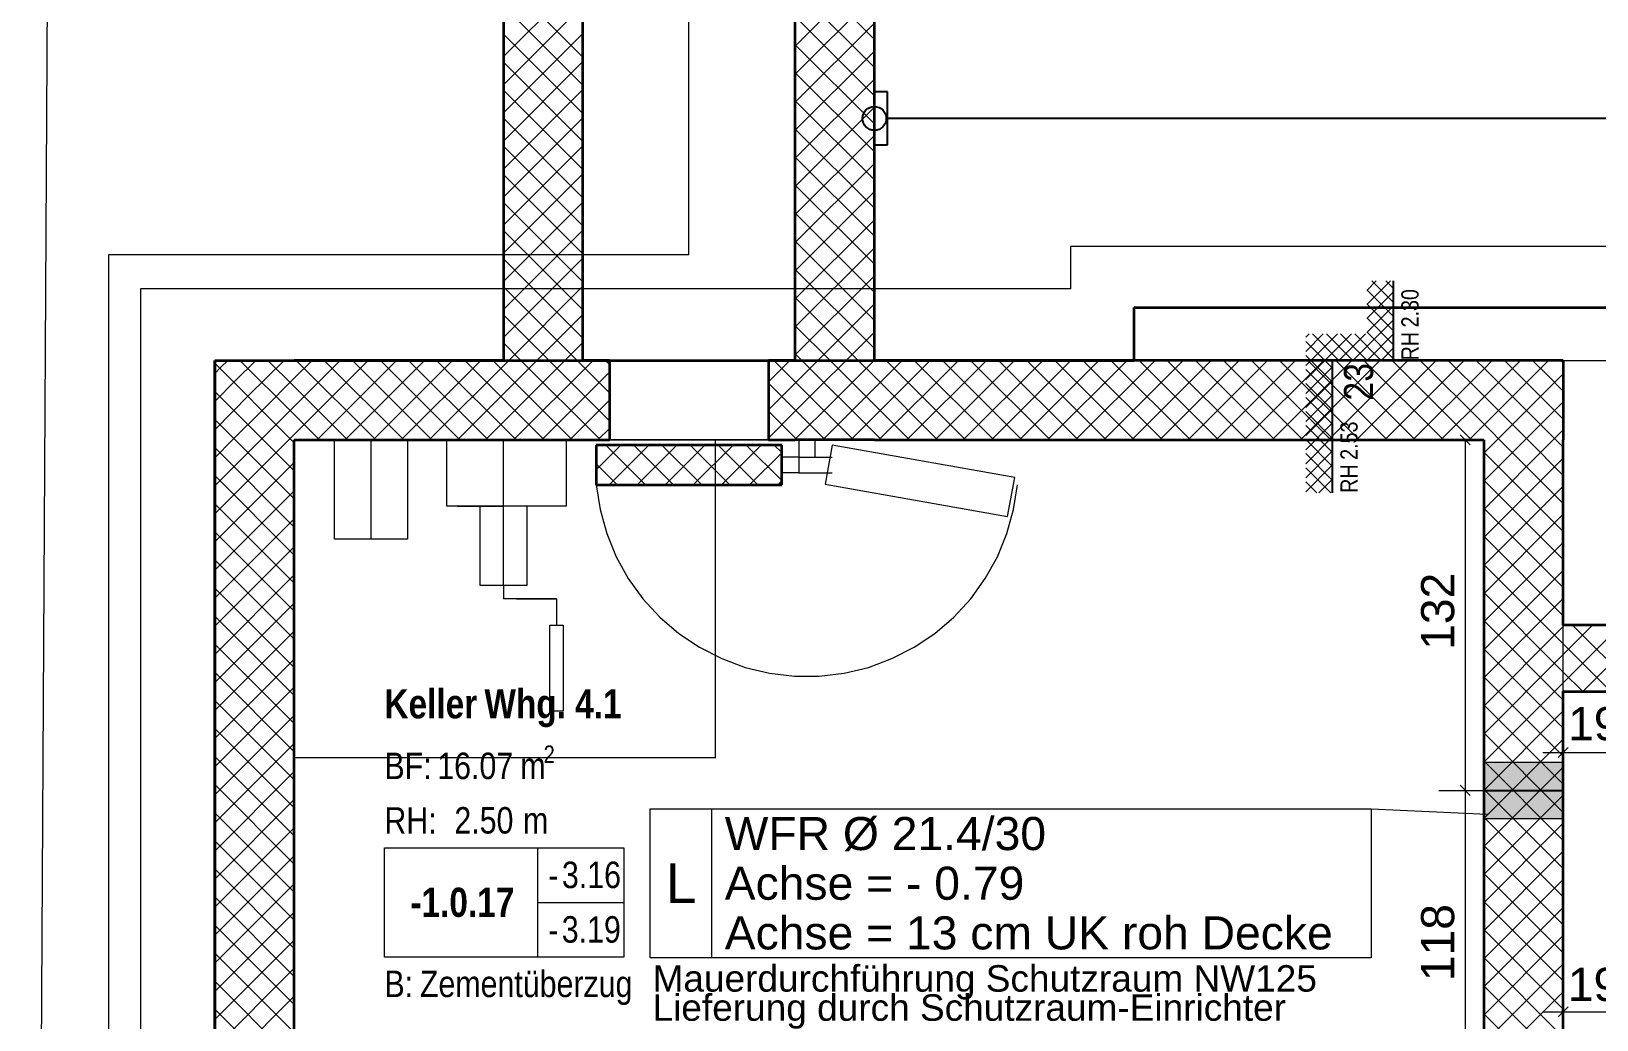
# Model space of a CAD drawing. Extents: x 885 to 2021, y 330 to 1122.
# Drawn here: x 1021.9 to 1140.1, y 699.8 to 774.5 of the extents above; entities that cross this region are included whole.
import ezdxf
from ezdxf.lldxf.tags import DXFTag

# ---------------------------------------------------------------- set-up
doc = ezdxf.new("R2010")
doc.units = 0
doc.layers.get('0').update_dxf_attribs({"lineweight": 18})
for name, color, linetype, lineweight in [('000 Kataster Abbruch', 7, 'Continuous', 25), ('005 Türen_Tore Neu', 7, 'Continuous', 25), ('010 Aussenwände Bauteilschraffuren Neu', 7, 'Continuous', 25), ('010 Aussenwände Neu', 7, 'Continuous', 25), ('010 Fenster Neu', 7, 'Continuous', 25), ('015 Innenwände Bauteilschraffuren Neu', 7, 'Continuous', 25), ('015 Innenwände Neu', 7, 'Continuous', 25), ('027 Oberhalb Neu', 7, 'Continuous', 25), ('030 Bodenaufbauten Neu', 7, 'Continuous', 25), ('035 Decken Neu', 7, 'Continuous', 25), ('080 Raum Innen Kontur Neu', 7, 'Continuous', 25), ('080 Raum Innen Text Neu', 7, 'Continuous', 25), ('080 Raum Innen Textrahmen Neu', 7, 'Continuous', 25), ('160 Beschriftungen Ausführung Neu', 7, 'Continuous', 25)]:
    doc.layers.add(name, color=color, linetype=linetype, lineweight=lineweight)
for name, color, linetype, lineweight, true_color in [('A_Durchbruchbeschriftung', 7, 'Continuous', 18, 0x008080), ('A_Mass_Aussparungen', 7, 'Continuous', 18, 0x0080ff), ('A_Wanddurchbruch', 7, 'Continuous', 18, 0x008080), ('S_Regenwasser_Einlage@DELETE-EINSTRICH', 7, 'fein_strichliert-A0T8DHYQAL', 25, 0x0066cc), ('S_Schmutzwasser_Einlage', 7, 'fein_strichliert-A0T8DHYQAL', 25, 0xcc6600)]:
    doc.layers.add(name, color=color, linetype=linetype, lineweight=lineweight, true_color=true_color)
doc.styles.get("Standard").update_dxf_attribs({"font": 'arial.ttf'})
tags = doc.linetypes.add('fein_strichliert-A0T8DHYQAL', pattern=[4, 1, -2, 1]).pattern_tags.tags
tags[8:9] = [DXFTag(74, 4), DXFTag(75, 0), DXFTag(340, '0'), DXFTag(46, 0.0), DXFTag(50, 0.0), DXFTag(44, 0.0), DXFTag(45, 0.0)]
tags[6:7] = [DXFTag(74, 4), DXFTag(75, 0), DXFTag(340, '0'), DXFTag(46, 0.0), DXFTag(50, 0.0), DXFTag(44, 0.0), DXFTag(45, 0.0)]
tags[4:5] = [DXFTag(74, 4), DXFTag(75, 0), DXFTag(340, '0'), DXFTag(46, 0.0), DXFTag(50, 0.0), DXFTag(44, 0.0), DXFTag(45, 0.0)]
tags = doc.linetypes.add('Strich 1_0.5mm', pattern=[0.0055, 0.005, -0.0005]).pattern_tags.tags
tags[6:7] = [DXFTag(74, 4), DXFTag(75, 0), DXFTag(340, '0'), DXFTag(46, 1.0), DXFTag(50, 0.0), DXFTag(44, 0.0), DXFTag(45, 0.0)]
tags[4:5] = [DXFTag(74, 4), DXFTag(75, 0), DXFTag(340, '0'), DXFTag(46, 1.0), DXFTag(50, 0.0), DXFTag(44, 0.0), DXFTag(45, 0.0)]
tags = doc.linetypes.add('Strich 2_1mm', pattern=[0.003, 0.002, -0.001]).pattern_tags.tags
tags[6:7] = [DXFTag(74, 4), DXFTag(75, 0), DXFTag(340, '0'), DXFTag(46, 1.0), DXFTag(50, 0.0), DXFTag(44, 0.0), DXFTag(45, 0.0)]
tags[4:5] = [DXFTag(74, 4), DXFTag(75, 0), DXFTag(340, '0'), DXFTag(46, 1.0), DXFTag(50, 0.0), DXFTag(44, 0.0), DXFTag(45, 0.0)]
tags = doc.linetypes.add('Strichpunkt 3_1_1mm Achsen', pattern=[0.005, 0.003, -0.001, 0, -0.001]).pattern_tags.tags
tags[10:11] = [DXFTag(74, 4), DXFTag(75, 0), DXFTag(340, '0'), DXFTag(46, 1.0), DXFTag(50, 0.0), DXFTag(44, 0.0), DXFTag(45, 0.0)]
tags[8:9] = [DXFTag(74, 4), DXFTag(75, 0), DXFTag(340, '0'), DXFTag(46, 1.0), DXFTag(50, 0.0), DXFTag(44, 0.0), DXFTag(45, 0.0)]
tags[6:7] = [DXFTag(74, 4), DXFTag(75, 0), DXFTag(340, '0'), DXFTag(46, 1.0), DXFTag(50, 0.0), DXFTag(44, 0.0), DXFTag(45, 0.0)]
tags[4:5] = [DXFTag(74, 4), DXFTag(75, 0), DXFTag(340, '0'), DXFTag(46, 1.0), DXFTag(50, 0.0), DXFTag(44, 0.0), DXFTag(45, 0.0)]
tags = doc.linetypes.add('STRICHPUNKT2', pattern=[12.7, 6.35, -3.175, 0, -3.175]).pattern_tags.tags
tags[10:11] = [DXFTag(74, 4), DXFTag(75, 0), DXFTag(340, '0'), DXFTag(46, 0.0), DXFTag(50, 0.0), DXFTag(44, 0.0), DXFTag(45, 0.0)]
tags[8:9] = [DXFTag(74, 4), DXFTag(75, 0), DXFTag(340, '0'), DXFTag(46, 0.0), DXFTag(50, 0.0), DXFTag(44, 0.0), DXFTag(45, 0.0)]
tags[6:7] = [DXFTag(74, 4), DXFTag(75, 0), DXFTag(340, '0'), DXFTag(46, 0.0), DXFTag(50, 0.0), DXFTag(44, 0.0), DXFTag(45, 0.0)]
tags[4:5] = [DXFTag(74, 4), DXFTag(75, 0), DXFTag(340, '0'), DXFTag(46, 0.0), DXFTag(50, 0.0), DXFTag(44, 0.0), DXFTag(45, 0.0)]
tags = doc.linetypes.add('Unsichtbare Linie', pattern='A,0,[1,5773_032 -1.UG1.shx,S=10,R=0,X=0,Y=0],-10,0', length=10).pattern_tags.tags
tags[14:15] = [DXFTag(74, 4), DXFTag(75, 0), DXFTag(340, '0'), DXFTag(46, 1.0), DXFTag(50, 0.0), DXFTag(44, 0.0), DXFTag(45, 0.0)]
tags[12:13] = [DXFTag(74, 4), DXFTag(75, 0), DXFTag(340, '0'), DXFTag(46, 1.0), DXFTag(50, 0.0), DXFTag(44, 0.0), DXFTag(45, 0.0)]

# ---------------------------------------------------------------- blocks, each defined once
blk = doc.blocks.new('Referenz-A0T8DHYSAL', base_point=(1035.58, 400))
at = {"layer": 'S_Regenwasser_Einlage@DELETE-EINSTRICH', "color": 0, "linetype": 'fein_strichliert-A0T8DHYQAL', "lineweight": -2, "ltscale": 0.25}
blk.add_line((1311.94, 767.88), (1086.48, 767.88), dxfattribs=at)
blk.add_circle((1085.58, 767.88), 0.9, dxfattribs=at)
at = {"layer": 'S_Schmutzwasser_Einlage', "color": 0, "linetype": 'fein_strichliert-A0T8DHYQAL', "lineweight": -2, "ltscale": 0.25}
for p, q in [((1085.58, 765.88), (1085.58, 769.88)), ((1086.58, 769.88), (1085.58, 769.88)), ((1086.58, 765.88), (1086.58, 769.88)), ((1085.58, 765.88), (1086.58, 765.88))]:
    blk.add_line(p, q, dxfattribs=at)
blk = doc.blocks.new('Referenz-A0T8DHYUAL', base_point=(896.59, 372.19))
at = {"layer": '000 Kataster Abbruch', "color": 0, "linetype": 'Strich 2_1mm', "lineweight": 13, "ltscale": 0.002197}
blk.add_line((1023.16, 782.83), (1021.93, 566.61), dxfattribs=at)
at = {"layer": '005 Türen_Tore Neu', "color": 0, "linetype": 'Strich 2_1mm', "lineweight": 13, "ltscale": 0.0169}
for p, q in [((1041.78, 719.6), (1041.78, 743.6)), ((1073.58, 719.6), (1073.58, 743.6)), ((1073.58, 719.6), (1041.78, 719.6))]:
    blk.add_line(p, q, dxfattribs=at)
at = {"layer": '005 Türen_Tore Neu', "color": 0, "linetype": 'Strichpunkt 3_1_1mm Achsen', "lineweight": 13, "ltscale": 0.0169}
for p, q in [((1044.83, 736.1), (1044.83, 743.6)), ((1050.33, 743.6), (1050.33, 736.1)), ((1053.31, 738.6), (1053.31, 743.6)), ((1062.31, 743.6), (1062.31, 738.6)), ((1062.31, 738.6), (1053.31, 738.6)), ((1054.08, 738.6), (1057.58, 738.6)), ((1055.83, 732.6), (1055.83, 738.6)), ((1059.33, 738.6), (1059.33, 732.6)), ((1050.33, 736.1), (1044.83, 736.1)), ((1059.33, 732.6), (1055.83, 732.6)), ((1057.58, 732.6), (1057.58, 731.6)), ((1061.58, 731.6), (1057.58, 731.6)), ((1058.56, 731.6), (1061.58, 731.6)), ((1061.58, 731.6), (1061.58, 729.6)), ((1061.08, 729.6), (1062.08, 729.6)), ((1061.08, 723.1), (1061.08, 729.6)), ((1062.08, 729.6), (1062.08, 723.1)), ((1062.08, 723.1), (1061.08, 723.1))]:
    blk.add_line(p, q, dxfattribs=at)
at = {"layer": '005 Türen_Tore Neu', "color": 0, "lineweight": 13}
for p, q in [((1047.58, 736.1), (1047.58, 743.6)), ((1057.58, 732.6), (1057.58, 743.6)), ((1079.88, 743.6), (1079.88, 741.1)), ((1081.08, 743.6), (1081.08, 742.3)), ((1079.88, 742.3), (1082.38, 742.3)), ((1082.38, 743.2), (1081.86, 740.25)), ((1096.17, 740.77), (1082.38, 743.2)), ((1079.88, 741.1), (1082.38, 741.1)), ((1081.86, 740.25), (1095.64, 737.82)), ((1095.64, 737.82), (1096.17, 740.77))]:
    blk.add_line(p, q, dxfattribs=at)
at = {"layer": '005 Türen_Tore Neu', "color": 0, "linetype": 'Strich 1_0.5mm', "lineweight": 13, "ltscale": 0.0169}
for p, q in [((1078.58, 743.2), (1064.58, 743.2)), ((1064.58, 743.2), (1064.58, 740.2)), ((1078.58, 740.2), (1078.58, 743.2)), ((1079.88, 742.3), (1078.58, 742.3)), ((1079.88, 741.1), (1078.58, 741.1)), ((1064.58, 740.2), (1078.58, 740.2))]:
    blk.add_line(p, q, dxfattribs=at)
at = {"layer": '005 Türen_Tore Neu', "color": 0, "linetype": 'Strich 1_0.5mm', "lineweight": 13, "ltscale": 0.002197}
for p, q in [((1064.58, 740.2), (1064.87, 738.34)), ((1096.09, 738.34), (1096.38, 740.2)), ((1064.87, 738.34), (1065.37, 736.52)), ((1095.59, 736.52), (1096.09, 738.34)), ((1065.37, 736.52), (1066.09, 734.78)), ((1094.87, 734.78), (1095.59, 736.52)), ((1066.09, 734.78), (1067, 733.13)), ((1093.95, 733.13), (1094.87, 734.78)), ((1067, 733.13), (1068.11, 731.6)), ((1092.85, 731.6), (1093.95, 733.13)), ((1068.11, 731.6), (1069.38, 730.21)), ((1091.57, 730.21), (1092.85, 731.6)), ((1069.38, 730.21), (1070.82, 728.99)), ((1090.14, 728.99), (1091.57, 730.21)), ((1070.82, 728.99), (1072.38, 727.94)), ((1088.57, 727.94), (1090.14, 728.99)), ((1072.38, 727.94), (1074.06, 727.08)), ((1074.06, 727.08), (1075.83, 726.42)), ((1085.13, 726.42), (1086.9, 727.08)), ((1086.9, 727.08), (1088.57, 727.94)), ((1075.83, 726.42), (1077.66, 725.98)), ((1077.66, 725.98), (1079.54, 725.76)), ((1079.54, 725.76), (1081.42, 725.76)), ((1081.42, 725.76), (1083.29, 725.98)), ((1083.29, 725.98), (1085.13, 726.42))]:
    blk.add_line(p, q, dxfattribs=at)
at = {"layer": '010 Aussenwände Bauteilschraffuren Neu', "color": 0, "linetype": 'Continuous', "lineweight": 0, "ltscale": 0.0169}
for p, q in [((1085.58, 773.83), (1079.58, 779.83)), ((1079.58, 773.32), (1085.58, 779.32)), ((1057.58, 772.54), (1063.58, 778.54)), ((1063.58, 772.5), (1057.58, 778.5)), ((1085.58, 771.71), (1079.58, 777.71)), ((1079.58, 771.2), (1085.58, 777.2)), ((1057.58, 770.41), (1063.58, 776.41)), ((1063.58, 770.38), (1057.58, 776.38)), ((1085.58, 769.59), (1079.58, 775.59)), ((1057.58, 768.29), (1063.58, 774.29)), ((1063.58, 768.25), (1057.58, 774.25)), ((1079.58, 769.08), (1085.58, 775.08)), ((1085.58, 767.47), (1079.58, 773.47)), ((1079.58, 766.96), (1085.58, 772.96)), ((1057.58, 766.17), (1063.58, 772.17)), ((1063.58, 766.13), (1057.58, 772.13)), ((1085.58, 765.35), (1079.58, 771.35)), ((1079.58, 764.84), (1085.58, 770.84)), ((1057.58, 764.05), (1063.58, 770.05)), ((1063.58, 764.01), (1057.58, 770.01)), ((1085.58, 763.23), (1079.58, 769.23)), ((1079.58, 762.72), (1085.58, 768.72)), ((1057.58, 761.93), (1063.58, 767.93)), ((1063.58, 761.89), (1057.58, 767.89)), ((1085.58, 761.1), (1079.58, 767.1)), ((1057.58, 759.81), (1063.58, 765.81)), ((1079.58, 760.59), (1085.58, 766.59)), ((1063.58, 759.77), (1057.58, 765.77)), ((1085.58, 758.98), (1079.58, 764.98)), ((1057.58, 757.69), (1063.58, 763.69)), ((1063.58, 757.65), (1057.58, 763.65)), ((1079.58, 758.47), (1085.58, 764.47)), ((1085.58, 756.86), (1079.58, 762.86)), ((1079.58, 756.35), (1085.58, 762.35)), ((1057.58, 755.56), (1063.58, 761.56)), ((1063.58, 755.53), (1057.58, 761.53)), ((1085.58, 754.74), (1079.58, 760.74)), ((1079.58, 754.23), (1085.58, 760.23)), ((1057.58, 753.44), (1063.58, 759.44)), ((1063.58, 753.41), (1057.58, 759.41)), ((1085.58, 752.62), (1079.58, 758.62)), ((1079.58, 752.11), (1085.58, 758.11)), ((1057.58, 751.32), (1063.58, 757.32)), ((1063.58, 751.28), (1057.58, 757.28)), ((1085.58, 750.5), (1079.58, 756.5)), ((1063.14, 749.6), (1057.58, 755.16)), ((1057.98, 749.6), (1063.58, 755.2)), ((1079.58, 749.99), (1085.58, 755.99)), ((1084.35, 749.6), (1079.58, 754.38)), ((1061.02, 749.6), (1057.58, 753.04)), ((1060.1, 749.6), (1063.58, 753.08)), ((1081.31, 749.6), (1085.58, 753.87)), ((1082.23, 749.6), (1079.58, 752.25)), ((1083.44, 749.6), (1085.58, 751.74)), ((1058.9, 749.6), (1057.58, 750.92)), ((1062.22, 749.6), (1063.58, 750.96)), ((1041.56, 743.6), (1035.78, 749.39)), ((1036.27, 749.11), (1036.77, 749.6)), ((1037.33, 748.05), (1038.89, 749.6)), ((1041.78, 745.51), (1037.68, 749.6)), ((1038.39, 746.99), (1041.01, 749.6)), ((1041.78, 747.63), (1039.8, 749.6)), ((1041.78, 748.25), (1043.13, 749.6)), ((1041.78, 746.13), (1045.25, 749.6)), ((1041.78, 744.01), (1047.37, 749.6)), ((1047.93, 743.6), (1041.93, 749.6)), ((1043.5, 743.6), (1049.5, 749.6)), ((1050.05, 743.6), (1044.05, 749.6)), ((1045.62, 743.6), (1051.62, 749.6)), ((1052.17, 743.6), (1046.17, 749.6)), ((1047.74, 743.6), (1053.74, 749.6)), ((1054.29, 743.6), (1048.29, 749.6)), ((1049.86, 743.6), (1055.86, 749.6)), ((1056.41, 743.6), (1050.41, 749.6)), ((1051.98, 743.6), (1057.98, 749.6)), ((1058.53, 743.6), (1052.53, 749.6)), ((1054.1, 743.6), (1060.1, 749.6)), ((1060.65, 743.6), (1054.65, 749.6)), ((1056.22, 743.6), (1062.22, 749.6)), ((1062.77, 743.6), (1056.77, 749.6)), ((1058.34, 743.6), (1064.34, 749.6)), ((1064.9, 743.6), (1058.9, 749.6)), ((1065.58, 745.04), (1061.02, 749.6)), ((1065.58, 747.16), (1063.14, 749.6)), ((1065.58, 749.28), (1065.26, 749.6)), ((1077.58, 747.99), (1079.19, 749.6)), ((1079.58, 748.01), (1077.99, 749.6)), ((1080.11, 749.6), (1079.58, 750.13)), ((1085.58, 744.13), (1080.11, 749.6)), ((1080.45, 748.73), (1081.31, 749.6)), ((1081.51, 747.67), (1083.44, 749.6)), ((1085.58, 746.25), (1082.23, 749.6)), ((1082.57, 746.61), (1085.56, 749.6)), ((1085.58, 748.38), (1084.35, 749.6)), ((1085.56, 749.6), (1085.58, 749.62)), ((1035.78, 748.61), (1036.27, 749.11)), ((1039.45, 745.93), (1041.78, 748.25)), ((1060.47, 743.6), (1065.58, 748.72)), ((1079.58, 747.87), (1080.45, 748.73)), ((1035.78, 746.49), (1037.33, 748.05)), ((1039.44, 743.6), (1035.78, 747.26)), ((1035.78, 744.37), (1038.39, 746.99)), ((1045.8, 743.6), (1041.78, 747.63)), ((1079.58, 745.89), (1077.58, 747.89)), ((1077.58, 745.87), (1079.58, 747.87)), ((1083.99, 743.6), (1079.58, 748.01)), ((1079.58, 745.74), (1081.51, 747.67)), ((1083.63, 745.55), (1085.58, 747.5)), ((1037.13, 743.6), (1039.45, 745.93)), ((1040.52, 744.87), (1041.78, 746.13)), ((1062.59, 743.6), (1065.58, 746.59)), ((1079.58, 743.77), (1077.58, 745.77)), ((1077.58, 743.74), (1079.58, 745.74)), ((1079.58, 743.62), (1082.57, 746.61)), ((1081.87, 743.6), (1079.58, 745.89)), ((1037.32, 743.6), (1035.78, 745.14)), ((1039.25, 743.6), (1040.52, 744.87)), ((1043.68, 743.6), (1041.78, 745.51)), ((1081.68, 743.6), (1083.63, 745.55)), ((1084.69, 744.49), (1085.58, 745.38)), ((1035.78, 742.25), (1037.13, 743.6)), ((1035.78, 740.13), (1039.25, 743.6)), ((1035.78, 738.01), (1041.37, 743.6)), ((1041.78, 739.14), (1037.32, 743.6)), ((1041.78, 741.26), (1039.44, 743.6)), ((1041.37, 743.6), (1041.58, 743.81)), ((1041.78, 743.39), (1041.56, 743.6)), ((1041.58, 743.81), (1041.78, 744.01)), ((1064.71, 743.6), (1065.58, 744.47)), ((1077.62, 743.6), (1077.58, 743.65)), ((1079.56, 743.6), (1079.58, 743.62)), ((1079.74, 743.6), (1079.58, 743.77)), ((1083.8, 743.6), (1084.69, 744.49)), ((1041.78, 737.02), (1035.78, 743.02)), ((1064.58, 741.35), (1066.43, 743.2)), ((1068.3, 740.2), (1065.3, 743.2)), ((1065.55, 740.2), (1068.55, 743.2)), ((1070.42, 740.2), (1067.42, 743.2)), ((1067.67, 740.2), (1070.67, 743.2)), ((1072.54, 740.2), (1069.54, 743.2)), ((1069.79, 740.2), (1072.79, 743.2)), ((1074.66, 740.2), (1071.66, 743.2)), ((1071.91, 740.2), (1074.91, 743.2)), ((1076.78, 740.2), (1073.78, 743.2)), ((1074.04, 740.2), (1077.04, 743.2)), ((1078.58, 740.53), (1075.9, 743.2)), ((1076.16, 740.2), (1078.58, 742.62)), ((1078.58, 742.65), (1078.02, 743.2)), ((1035.78, 735.89), (1041.78, 741.89)), ((1066.17, 740.2), (1064.58, 741.8)), ((1041.78, 734.9), (1035.78, 740.9)), ((1078.28, 740.2), (1078.58, 740.5)), ((1035.78, 733.76), (1041.78, 739.76)), ((1041.78, 732.78), (1035.78, 738.78)), ((1035.78, 731.64), (1041.78, 737.64)), ((1041.78, 730.66), (1035.78, 736.66)), ((1035.78, 729.52), (1041.78, 735.52)), ((1041.78, 728.54), (1035.78, 734.54)), ((1035.78, 727.4), (1041.78, 733.4)), ((1041.78, 726.41), (1035.78, 732.41)), ((1035.78, 725.28), (1041.78, 731.28)), ((1041.78, 724.29), (1035.78, 730.29)), ((1035.78, 723.16), (1041.78, 729.16)), ((1041.78, 722.17), (1035.78, 728.17)), ((1035.78, 721.04), (1041.78, 727.04)), ((1041.78, 720.05), (1035.78, 726.05)), ((1035.78, 718.92), (1041.78, 724.92)), ((1041.78, 717.93), (1035.78, 723.93)), ((1035.78, 716.79), (1041.78, 722.79)), ((1041.78, 715.81), (1035.78, 721.81)), ((1035.78, 714.67), (1041.78, 720.67)), ((1041.78, 713.69), (1035.78, 719.69)), ((1035.78, 712.55), (1041.78, 718.55)), ((1041.78, 711.57), (1035.78, 717.57)), ((1035.78, 710.43), (1041.78, 716.43)), ((1041.78, 709.44), (1035.78, 715.44)), ((1035.78, 708.31), (1041.78, 714.31)), ((1041.78, 707.32), (1035.78, 713.32)), ((1035.78, 706.19), (1041.78, 712.19)), ((1041.78, 705.2), (1035.78, 711.2)), ((1035.78, 704.07), (1041.78, 710.07)), ((1041.78, 703.08), (1035.78, 709.08)), ((1035.78, 701.94), (1041.78, 707.94)), ((1041.78, 700.96), (1035.78, 706.96)), ((1035.78, 699.82), (1041.78, 705.82)), ((1041.78, 698.84), (1035.78, 704.84)), ((1035.78, 697.7), (1041.78, 703.7)), ((1041.78, 696.72), (1035.78, 702.72)), ((1035.78, 695.58), (1041.78, 701.58)), ((1041.78, 694.6), (1035.78, 700.6))]:
    blk.add_line(p, q, dxfattribs=at)
at = {"layer": '010 Aussenwände Neu', "color": 0, "lineweight": 35}
for p, q in [((1057.58, 837.6), (1057.58, 749.6)), ((1085.58, 749.6), (1085.58, 832.6)), ((1063.58, 749.6), (1063.58, 831.6)), ((1079.58, 831.6), (1079.58, 749.6)), ((1035.78, 749.6), (1041.78, 749.6)), ((1035.78, 749.6), (1035.78, 476.6)), ((1057.58, 749.6), (1041.78, 749.6)), ((1065.58, 749.6), (1063.58, 749.6)), ((1065.58, 749.6), (1065.58, 743.6)), ((1077.58, 749.6), (1077.58, 743.6)), ((1079.58, 749.6), (1077.58, 749.6)), ((1041.78, 580.6), (1041.78, 743.6)), ((1041.78, 743.6), (1065.58, 743.6)), ((1077.58, 743.6), (1079.58, 743.6)), ((1085.58, 743.6), (1079.58, 743.6)), ((1064.58, 743.2), (1064.58, 740.2)), ((1078.58, 743.2), (1064.58, 743.2)), ((1078.58, 740.2), (1078.58, 743.2)), ((1064.58, 740.2), (1078.58, 740.2))]:
    blk.add_line(p, q, dxfattribs=at)
at = {"layer": '010 Aussenwände Neu', "color": 0, "linetype": 'Unsichtbare Linie', "lineweight": 13, "ltscale": 0.0169}
for p, q in [((1057.58, 749.6), (1057.58, 811.6)), ((1079.58, 811.6), (1079.58, 749.6)), ((1079.58, 749.6), (1057.58, 749.6))]:
    blk.add_line(p, q, dxfattribs=at)
at = {"layer": '010 Aussenwände Neu', "color": 0, "linetype": 'Strichpunkt 3_1_1mm Achsen', "lineweight": 13, "ltscale": 0.0169}
for p, q in [((1057.58, 749.6), (1057.58, 811.6)), ((1079.58, 811.6), (1079.58, 749.6)), ((1079.58, 749.6), (1057.58, 749.6))]:
    blk.add_line(p, q, dxfattribs=at)
at = {"layer": '010 Fenster Neu', "color": 0, "lineweight": 35}
for p, q in [((1065.58, 749.6), (1065.58, 743.6)), ((1077.58, 749.6), (1077.58, 743.6))]:
    blk.add_line(p, q, dxfattribs=at)
at = {"layer": '010 Fenster Neu', "color": 0, "lineweight": 18}
for p, q in [((1077.58, 749.6), (1065.58, 749.6)), ((1077.58, 743.6), (1065.58, 743.6))]:
    blk.add_line(p, q, dxfattribs=at)
at = {"layer": '015 Innenwände Bauteilschraffuren Neu', "color": 0, "linetype": 'Continuous', "lineweight": 0, "ltscale": 0.0169}
for p, q in [((1085.58, 747.5), (1087.68, 749.6)), ((1085.58, 745.38), (1089.8, 749.6)), ((1085.92, 743.6), (1091.92, 749.6)), ((1092.47, 743.6), (1086.47, 749.6)), ((1088.04, 743.6), (1094.04, 749.6)), ((1094.59, 743.6), (1088.59, 749.6)), ((1090.16, 743.6), (1096.16, 749.6)), ((1096.72, 743.6), (1090.72, 749.6)), ((1092.29, 743.6), (1098.29, 749.6)), ((1098.84, 743.6), (1092.84, 749.6)), ((1094.41, 743.6), (1100.41, 749.6)), ((1100.96, 743.6), (1094.96, 749.6)), ((1096.53, 743.6), (1102.53, 749.6)), ((1103.08, 743.6), (1097.08, 749.6)), ((1098.65, 743.6), (1104.65, 749.6)), ((1105.2, 743.6), (1099.2, 749.6)), ((1100.77, 743.6), (1106.77, 749.6)), ((1107.32, 743.6), (1101.32, 749.6)), ((1102.89, 743.6), (1108.89, 749.6)), ((1109.44, 743.6), (1103.44, 749.6)), ((1105.01, 743.6), (1111.01, 749.6)), ((1111.56, 743.6), (1105.56, 749.6)), ((1107.13, 743.6), (1113.13, 749.6)), ((1113.69, 743.6), (1107.69, 749.6)), ((1109.26, 743.6), (1115.26, 749.6)), ((1115.81, 743.6), (1109.81, 749.6)), ((1111.38, 743.6), (1117.38, 749.6)), ((1117.93, 743.6), (1111.93, 749.6)), ((1113.5, 743.6), (1119.5, 749.6)), ((1120.05, 743.6), (1114.05, 749.6)), ((1115.62, 743.6), (1121.62, 749.6)), ((1122.17, 743.6), (1116.17, 749.6)), ((1117.74, 743.6), (1123.74, 749.6)), ((1124.29, 743.6), (1118.29, 749.6)), ((1119.86, 743.6), (1125.86, 749.6)), ((1126.41, 743.6), (1120.41, 749.6)), ((1121.98, 743.6), (1127.98, 749.6)), ((1128.54, 743.6), (1122.54, 749.6)), ((1124.11, 743.6), (1130.11, 749.6)), ((1130.66, 743.6), (1124.66, 749.6)), ((1131.58, 744.8), (1126.78, 749.6)), ((1131.58, 746.92), (1128.9, 749.6)), ((1131.58, 749.04), (1131.02, 749.6)), ((1131.58, 748.95), (1132.23, 749.6)), ((1131.58, 746.83), (1134.35, 749.6)), ((1131.58, 744.71), (1136.47, 749.6)), ((1135.36, 747.38), (1133.14, 749.6)), ((1136.42, 748.45), (1135.26, 749.6)), ((1137.48, 749.51), (1137.38, 749.6)), ((1137.58, 749.41), (1137.48, 749.51)), ((1090.35, 743.6), (1085.58, 748.38)), ((1126.23, 743.6), (1131.58, 748.95)), ((1134.3, 746.32), (1131.58, 749.04)), ((1132.59, 743.6), (1137.58, 748.59)), ((1137.58, 747.29), (1136.42, 748.45)), ((1133.24, 745.26), (1131.58, 746.92)), ((1137.58, 745.17), (1135.36, 747.38)), ((1088.23, 743.6), (1085.58, 746.25)), ((1128.35, 743.6), (1131.58, 746.83)), ((1137.02, 743.6), (1134.3, 746.32)), ((1134.71, 743.6), (1137.58, 746.47)), ((1130.47, 743.6), (1131.58, 744.71)), ((1132.18, 744.2), (1131.58, 744.8)), ((1134.9, 743.6), (1133.24, 745.26)), ((1086.11, 743.6), (1085.58, 744.13)), ((1131.58, 742.59), (1132.59, 743.6)), ((1131.58, 740.47), (1134.71, 743.6)), ((1131.58, 738.35), (1136.83, 743.6)), ((1132.78, 743.6), (1132.18, 744.2)), ((1137.58, 738.8), (1132.78, 743.6)), ((1137.58, 740.92), (1134.9, 743.6)), ((1136.83, 743.6), (1137.58, 744.35)), ((1137.58, 743.04), (1137.02, 743.6)), ((1137.58, 736.68), (1131.58, 742.68)), ((1131.58, 736.23), (1137.58, 742.23)), ((1137.58, 734.56), (1131.58, 740.56)), ((1131.58, 734.11), (1137.58, 740.11)), ((1137.58, 732.44), (1131.58, 738.44)), ((1131.58, 731.98), (1137.58, 737.98)), ((1137.58, 730.32), (1131.58, 736.32)), ((1131.58, 729.86), (1137.58, 735.86)), ((1137.58, 728.2), (1131.58, 734.2)), ((1131.58, 727.74), (1137.58, 733.74)), ((1137.58, 726.07), (1131.58, 732.07)), ((1131.58, 725.62), (1137.58, 731.62)), ((1137.58, 723.95), (1131.58, 729.95)), ((1131.58, 723.5), (1137.58, 729.5)), ((1137.58, 729.5), (1137.68, 729.6)), ((1137.58, 727.38), (1139.8, 729.6)), ((1137.58, 725.26), (1141.93, 729.6)), ((1143.29, 724.6), (1138.29, 729.6)), ((1139.05, 724.6), (1144.05, 729.6)), ((1141.17, 724.6), (1137.58, 728.2)), ((1137.58, 721.83), (1131.58, 727.83)), ((1131.58, 721.38), (1137.58, 727.38)), ((1137.58, 719.71), (1131.58, 725.71)), ((1139.05, 724.6), (1137.58, 726.07)), ((1131.58, 719.26), (1137.58, 725.26)), ((1137.58, 717.59), (1131.58, 723.59)), ((1131.58, 717.13), (1137.58, 723.13)), ((1137.58, 715.47), (1131.58, 721.47)), ((1131.58, 715.01), (1137.58, 721.01)), ((1137.58, 713.35), (1131.58, 719.35)), ((1131.58, 712.89), (1137.58, 718.89)), ((1137.58, 711.23), (1131.58, 717.23)), ((1131.58, 710.77), (1137.58, 716.77)), ((1137.58, 709.1), (1131.58, 715.1)), ((1131.58, 708.65), (1137.58, 714.65)), ((1137.58, 706.98), (1131.58, 712.98)), ((1131.58, 706.53), (1137.58, 712.53)), ((1137.58, 704.86), (1131.58, 710.86)), ((1131.58, 704.41), (1137.58, 710.41)), ((1137.58, 702.74), (1131.58, 708.74)), ((1131.58, 702.29), (1137.58, 708.29)), ((1137.58, 700.62), (1131.58, 706.62)), ((1131.58, 700.16), (1137.58, 706.16)), ((1137.58, 698.5), (1131.58, 704.5)), ((1131.58, 698.04), (1137.58, 704.04)), ((1137.58, 696.38), (1131.58, 702.38)), ((1131.58, 695.92), (1137.58, 701.92)), ((1137.58, 694.25), (1131.58, 700.25))]:
    blk.add_line(p, q, dxfattribs=at)
at = {"layer": '015 Innenwände Neu', "color": 0, "lineweight": 35}
for p, q in [((1137.58, 749.6), (1085.58, 749.6)), ((1137.58, 749.6), (1137.58, 743.6)), ((1085.58, 743.6), (1131.58, 743.6)), ((1131.58, 743.6), (1131.58, 580.6)), ((1137.58, 729.6), (1137.58, 743.6)), ((1181.58, 729.6), (1137.58, 729.6)), ((1137.58, 689.6), (1137.58, 724.6)), ((1137.58, 724.6), (1174.58, 724.6))]:
    blk.add_line(p, q, dxfattribs=at)
at = {"layer": '027 Oberhalb Neu', "color": 0, "linetype": 'Strichpunkt 3_1_1mm Achsen', "lineweight": 13, "ltscale": 0.0169}
for p, q in [((1100.38, 758.2), (1100.38, 755)), ((1597.28, 758.2), (1100.38, 758.2)), ((1100.38, 755), (1030.18, 755)), ((1030.18, 755), (1030.18, 552.6))]:
    blk.add_line(p, q, dxfattribs=at)
at = {"layer": '027 Oberhalb Neu', "color": 0, "linetype": 'Strichpunkt 3_1_1mm Achsen', "lineweight": 35, "ltscale": 0.1225}
for p, q in [((1105.18, 753.6), (1596.54, 753.6)), ((1105.18, 749.6), (1105.18, 753.6)), ((1035.78, 749.6), (1105.18, 749.6)), ((1035.78, 558), (1035.78, 749.6))]:
    blk.add_line(p, q, dxfattribs=at)
at = {"layer": '030 Bodenaufbauten Neu', "color": 0, "linetype": 'Continuous', "lineweight": 13, "ltscale": 0.0169}
for p, q in [((1085.58, 749.6), (1085.58, 832.6)), ((1137.58, 749.6), (1085.58, 749.6)), ((1137.58, 729.6), (1137.58, 749.6)), ((1041.78, 580.6), (1041.78, 743.6)), ((1041.78, 743.6), (1131.58, 743.6)), ((1131.58, 743.6), (1131.58, 580.6)), ((1182.38, 729.6), (1137.58, 729.6)), ((1137.58, 724.6), (1137.58, 689.6)), ((1174.58, 724.6), (1137.58, 724.6))]:
    blk.add_line(p, q, dxfattribs=at)
at = {"layer": '035 Decken Neu', "color": 0, "linetype": 'Strich 2_1mm', "lineweight": 13, "ltscale": 0.002197}
for p, q in [((1071.58, 757.6), (1071.58, 845.6)), ((1027.78, 757.6), (1071.58, 757.6)), ((1027.78, 468.6), (1027.78, 757.6))]:
    blk.add_line(p, q, dxfattribs=at)
at = {"layer": '035 Decken Neu', "color": 0, "linetype": 'Unsichtbare Linie', "lineweight": 13, "ltscale": 0.002197}
for p, q in [((1071.58, 757.6), (1071.58, 845.6)), ((1071.58, 757.6), (1071.58, 845.6)), ((1027.78, 468.6), (1027.78, 757.6)), ((1027.78, 757.6), (1071.58, 757.6)), ((1027.78, 468.6), (1027.78, 757.6)), ((1027.78, 757.6), (1071.58, 757.6))]:
    blk.add_line(p, q, dxfattribs=at)
at = {"layer": '035 Decken Neu', "color": 0, "linetype": 'Strichpunkt 3_1_1mm Achsen', "lineweight": 13, "ltscale": 0.002197}
for p, q in [((1079.58, 837.6), (1079.58, 749.6)), ((1079.58, 749.6), (1321.18, 749.6))]:
    blk.add_line(p, q, dxfattribs=at)
at = {"layer": '080 Raum Innen Kontur Neu', "color": 0, "linetype": 'Continuous', "lineweight": 13, "ltscale": 0.0169}
for p, q in [((1085.58, 832.6), (1085.58, 749.6)), ((1085.58, 749.6), (1137.58, 749.6)), ((1137.58, 749.6), (1137.58, 729.6)), ((1041.78, 743.6), (1041.78, 672)), ((1085.58, 743.6), (1041.78, 743.6)), ((1131.58, 743.6), (1085.58, 743.6)), ((1131.58, 672), (1131.58, 743.6)), ((1137.58, 729.6), (1203.78, 729.6)), ((1174.58, 724.6), (1137.58, 724.6)), ((1137.58, 724.6), (1137.58, 689.6))]:
    blk.add_line(p, q, dxfattribs=at)
at = {"layer": '080 Raum Innen Textrahmen Neu', "color": 0, "lineweight": 13}
for p, q in [((1048.59, 704.54), (1048.59, 712.78)), ((1048.59, 712.78), (1066.66, 712.78)), ((1060.15, 712.78), (1060.15, 704.54)), ((1066.66, 712.78), (1066.66, 704.54)), ((1060.15, 708.66), (1066.66, 708.66)), ((1066.66, 704.54), (1048.59, 704.54))]:
    blk.add_line(p, q, dxfattribs=at)
at = {"layer": '160 Beschriftungen Ausführung Neu', "color": 0, "linetype": 'Continuous', "lineweight": 13, "ltscale": 0.0169}
for p, q in [((1122.75, 754.88), (1123.47, 755.6)), ((1122.75, 753.82), (1124.53, 755.6)), ((1124.75, 753.99), (1123.14, 755.6)), ((1124.75, 755.05), (1124.2, 755.6)), ((1124.75, 752.93), (1122.75, 754.93)), ((1122.75, 752.76), (1124.75, 754.76)), ((1124.75, 751.87), (1122.75, 753.87)), ((1122.75, 751.7), (1124.75, 753.7)), ((1124.75, 750.81), (1122.75, 752.81)), ((1121.71, 749.6), (1124.75, 752.64)), ((1124.75, 749.75), (1122.75, 751.75)), ((1118.15, 751.35), (1118.41, 751.6)), ((1118.15, 750.28), (1119.47, 751.6)), ((1118.15, 749.22), (1120.53, 751.6)), ((1118.15, 748.16), (1121.59, 751.6)), ((1120.15, 749.04), (1118.15, 751.04)), ((1120.65, 749.6), (1118.65, 751.6)), ((1121.71, 749.6), (1119.71, 751.6)), ((1120.65, 749.6), (1122.65, 751.6)), ((1122.77, 749.6), (1120.77, 751.6)), ((1123.84, 749.6), (1121.84, 751.6)), ((1122.77, 749.6), (1124.75, 751.58)), ((1123.84, 749.6), (1124.75, 750.52)), ((1120.15, 747.98), (1118.15, 749.98)), ((1118.15, 747.1), (1120.15, 749.1)), ((1120.15, 746.92), (1118.15, 748.92)), ((1118.15, 746.04), (1120.15, 748.04)), ((1120.15, 745.86), (1118.15, 747.86)), ((1118.15, 744.98), (1120.15, 746.98)), ((1120.15, 744.8), (1118.15, 746.8)), ((1118.15, 743.92), (1120.15, 745.92)), ((1120.15, 743.74), (1118.15, 745.74)), ((1118.15, 742.86), (1120.15, 744.86)), ((1120.15, 742.68), (1118.15, 744.68)), ((1118.15, 741.8), (1120.15, 743.8)), ((1120.15, 741.62), (1118.15, 743.62)), ((1118.15, 740.74), (1120.15, 742.74)), ((1120.15, 740.56), (1118.15, 742.56)), ((1118.15, 739.68), (1120.15, 741.68)), ((1120.05, 739.6), (1118.15, 741.5)), ((1118.99, 739.6), (1118.15, 740.44)), ((1119.14, 739.6), (1120.15, 740.62))]:
    blk.add_line(p, q, dxfattribs=at)
at = {"layer": '160 Beschriftungen Ausführung Neu', "color": 0, "linetype": 'Continuous', "lineweight": -2, "ltscale": 0.0625}
for p, q in [((1124.75, 755.6), (1124.75, 749.6)), ((1124.75, 749.6), (1120.15, 749.6)), ((1120.15, 749.6), (1120.15, 739.6))]:
    blk.add_line(p, q, dxfattribs=at)
at = {"layer": '080 Raum Innen Text Neu', "color": 0, "linetype": 'Continuous', "lineweight": 13, "ltscale": 0.002197, "attachment_point": 1}
for s, insert, char_height in [('{\\fArial Narrow|b1|i0;Keller}', (1048.59, 724.77), 2.2), ('{\\fArial Narrow|b1|i0;Whg.}', (1056.14, 724.77), 2.2), ('{\\fArial Narrow|b1|i0;4.1}', (1062.99, 724.77), 2.2), ('{\\fArial Narrow;BF:}', (1048.59, 719.98), 2), ('{\\fArial Narrow;16.07}', (1052.58, 719.98), 2), ('{\\fArial Narrow;2}', (1060.61, 720.52), 1.32), ('{\\fArial Narrow;m}', (1058.85, 719.98), 2), ('{\\fArial Narrow;RH:}', (1048.59, 715.86), 2), ('{\\fArial Narrow;2.50}', (1053.87, 715.87), 2), ('{\\fArial Narrow;m}', (1059.05, 715.87), 2), ('{\\fArial Narrow;3.16}', (1061.99, 711.75), 2), ('{\\fArial Narrow;-}', (1060.97, 711.72), 2), ('{\\fArial Narrow|b1|i0;-1.0.17}', (1050.55, 709.78), 2.2), ('{\\fArial Narrow;3.19}', (1061.98, 707.63), 2), ('{\\fArial Narrow;-}', (1060.97, 707.6), 2), ('{\\fArial Narrow;B:}', (1048.59, 703.52), 2), ('{\\fArial Narrow;Zementüberzug}', (1051.27, 703.52), 2)]:
    blk.add_mtext(s, dxfattribs=dict(at, insert=insert, char_height=char_height))
at = {"layer": '160 Beschriftungen Ausführung Neu', "color": 0, "linetype": 'Continuous', "lineweight": 13, "ltscale": 0.0169, "attachment_point": 1, "rotation": 90}
for s, insert, char_height in [('{\\fArial Narrow;2.30}', (1125.36, 752.09), 1.3), ('{\\fArial Narrow;RH}', (1125.36, 749.6), 1.3), ('{\\fArial Narrow;3}', (1121.03, 748), 2.2), ('{\\fArial Narrow;2}', (1121.03, 746.57), 2.2), ('{\\fArial Narrow;2.53}', (1120.76, 742.09), 1.3), ('{\\fArial Narrow;RH}', (1120.76, 739.6), 1.3)]:
    blk.add_mtext(s, dxfattribs=dict(at, insert=insert, char_height=char_height))
blk = doc.blocks.new('Wanddurchbruch-A0T8DI14AL', base_point=(1131.58, 714.99))
at = {"color": 0, "linetype": 'ByBlock', "lineweight": -2, "ltscale": 0.18}
for p, q in [((1131.58, 719.27), (1137.58, 719.27)), ((1131.58, 714.99), (1131.58, 719.27)), ((1137.58, 719.27), (1137.58, 714.99)), ((1137.58, 714.99), (1131.58, 714.99))]:
    blk.add_line(p, q, dxfattribs=at)
at = {"color": 0, "linetype": 'STRICHPUNKT2', "lineweight": 25, "ltscale": 0.25}
blk.add_line((1131.58, 717.13), (1137.58, 717.13), dxfattribs=at)
at = {"color": 30, "linetype": 'ByBlock', "lineweight": -2, "ltscale": 0.18, "true_color": 0xe18000}
blk.add_solid([(1131.58, 719.27), (1137.58, 719.27), (1131.58, 714.99), (1137.58, 714.99)], dxfattribs=at)
blk = doc.blocks.new('Durchbruch beschriften-A0T8DI16AL', base_point=(1068.65, 704.49))
at = {"color": 0, "linetype": 'ByBlock', "lineweight": -2, "ltscale": 0.18}
for p, q in [((1068.65, 704.49), (1068.65, 715.74)), ((1068.65, 715.74), (1123.09, 715.74)), ((1073.31, 704.49), (1073.31, 715.74)), ((1123.09, 715.74), (1131.85, 715.33)), ((1123.09, 715.74), (1123.09, 704.49)), ((1123.09, 704.49), (1068.65, 704.49))]:
    blk.add_line(p, q, dxfattribs=at)
at = {"color": 0, "linetype": 'ByBlock', "lineweight": -2, "ltscale": 0.18, "char_height": 2.5, "attachment_point": 1}
for s, insert in [('{\\fArial; WFR Ø 21.4/30 }', (1073.31, 715.12)), ('{\\fArial; Achse = - 0.79 }', (1073.31, 711.37)), ('{\\fArial; Achse = 13 cm UK roh Decke   }', (1073.31, 707.62))]:
    blk.add_mtext(s, dxfattribs=dict(at, insert=insert))
at = {"color": 5, "linetype": 'ByBlock', "lineweight": -2, "ltscale": 0.18, "true_color": 0x0000ff, "insert": (1069.82, 711.62), "char_height": 3, "attachment_point": 1}
blk.add_mtext('{\\fArial;L}', dxfattribs=at)
blk = doc.blocks.new('Maß-A0T8DI20AL', base_point=(1136.05, 718))
at = {"color": 0, "linetype": 'ByBlock', "lineweight": -2, "ltscale": 0.18}
for p, q in [((1137.58, 718), (1137.58, 729.6)), ((1141.37, 718), (1141.37, 729.6)), ((1145.37, 718), (1145.37, 729.6)), ((1149.48, 718), (1149.48, 729.6)), ((1153.48, 718), (1153.48, 729.6)), ((1166.58, 718), (1166.58, 729.6)), ((1174.58, 718), (1174.58, 724.6)), ((1136.05, 720), (1174.58, 720)), ((1137.96, 720.38), (1137.2, 719.62)), ((1141.75, 720.38), (1140.99, 719.62)), ((1145.75, 720.38), (1144.99, 719.62)), ((1149.86, 720.38), (1149.1, 719.62)), ((1153.86, 720.38), (1153.1, 719.62)), ((1166.96, 720.38), (1166.2, 719.62)), ((1174.96, 720.38), (1174.2, 719.62))]:
    blk.add_line(p, q, dxfattribs=at)
at = {"color": 0, "linetype": 'ByBlock', "lineweight": -2, "ltscale": 0.18, "char_height": 2.5, "attachment_point": 1}
for s, insert in [('{\\fArial;19}', (1137.95, 723.42)), ('{\\fArial;20}', (1141.6, 723.42)), ('{\\fArial;21}', (1145.82, 723.47)), ('{\\fArial;20}', (1149.72, 723.57)), ('{\\fArial;66}', (1158.23, 723.34)), ('{\\fArial;40}', (1168.66, 723.3))]:
    blk.add_mtext(s, dxfattribs=dict(at, insert=insert))
blk = doc.blocks.new('Maß-A0T8DI22AL', base_point=(1126.85, 693.22))
at = {"color": 0, "linetype": 'ByBlock', "lineweight": -2, "ltscale": 0.18}
for p, q in [((1128.18, 743.6), (1131.58, 743.6)), ((1130.56, 743.22), (1129.8, 743.98)), ((1130.18, 743.6), (1130.18, 693.6)), ((1130.56, 716.75), (1129.8, 717.52)), ((1128.18, 717.13), (1131.67, 717.13)), ((1130.56, 693.22), (1129.8, 693.98)), ((1128.18, 693.6), (1131.58, 693.6))]:
    blk.add_line(p, q, dxfattribs=at)
at = {"color": 0, "linetype": 'ByBlock', "lineweight": -2, "ltscale": 0.18, "char_height": 2.5, "attachment_point": 1, "rotation": 90}
for s, insert in [('{\\fArial;132}', (1126.85, 727.74)), ('{\\fArial;118}', (1126.85, 702.72))]:
    blk.add_mtext(s, dxfattribs=dict(at, insert=insert))
blk = doc.blocks.new('Maß-A0T8DI24AL', base_point=(1136.05, 689.6))
at = {"color": 0, "linetype": 'ByBlock', "lineweight": -2, "ltscale": 0.18}
for p, q in [((1137.58, 702.4), (1137.58, 689.6)), ((1141.37, 702.4), (1141.37, 689.6)), ((1145.37, 702.4), (1145.37, 689.6)), ((1162.58, 702.4), (1162.58, 689.6)), ((1174.58, 702.4), (1174.58, 689.6)), ((1136.05, 700.4), (1174.58, 700.4)), ((1137.96, 700.78), (1137.2, 700.02)), ((1141.75, 700.78), (1140.99, 700.02)), ((1145.75, 700.78), (1144.99, 700.02)), ((1162.96, 700.78), (1162.2, 700.02)), ((1174.96, 700.78), (1174.2, 700.02))]:
    blk.add_line(p, q, dxfattribs=at)
at = {"color": 0, "linetype": 'ByBlock', "lineweight": -2, "ltscale": 0.18, "char_height": 2.5, "attachment_point": 1}
for s, insert in [('{\\fArial;19}', (1137.93, 703.73)), ('{\\fArial;20}', (1141.64, 703.9)), ('{\\fArial;86}', (1152.35, 703.88)), ('{\\fArial;60}', (1166.78, 703.74))]:
    blk.add_mtext(s, dxfattribs=dict(at, insert=insert))

msp = doc.modelspace()

# ---------------------------------------------------------------- block references
at = {"color": 8, "lineweight": 25, "ltscale": 0.25, "true_color": 0x808080}
for name, p in [('Referenz-A0T8DHYUAL', (896.59, 372.19)), ('Referenz-A0T8DHYSAL', (1035.58, 400))]:
    msp.add_blockref(name, p, dxfattribs=at)
at = {"layer": 'A_Durchbruchbeschriftung', "ltscale": 0.18}
msp.add_blockref('Durchbruch beschriften-A0T8DI16AL', (1068.65, 704.49), dxfattribs=at)
at = {"layer": 'A_Mass_Aussparungen', "ltscale": 0.18}
for name, p in [('Maß-A0T8DI22AL', (1126.85, 693.22)), ('Maß-A0T8DI20AL', (1136.05, 718)), ('Maß-A0T8DI24AL', (1136.05, 689.6))]:
    msp.add_blockref(name, p, dxfattribs=at)
at = {"layer": 'A_Wanddurchbruch', "ltscale": 0.18}
msp.add_blockref('Wanddurchbruch-A0T8DI14AL', (1131.58, 714.99), dxfattribs=at)

# ---------------------------------------------------------------- texts
at = {"layer": 'A_Durchbruchbeschriftung', "ltscale": 0.18, "char_height": 2, "attachment_point": 1}
for s, insert in [('{\\fArial;Mauerdurchführung Schutzraum NW125}', (1068.83, 703.93)), ('{\\fArial;Lieferung durch Schutzraum-Einrichter }', (1068.83, 701.73))]:
    msp.add_mtext(s, dxfattribs=dict(at, insert=insert))

doc.saveas('drawing.dxf')
